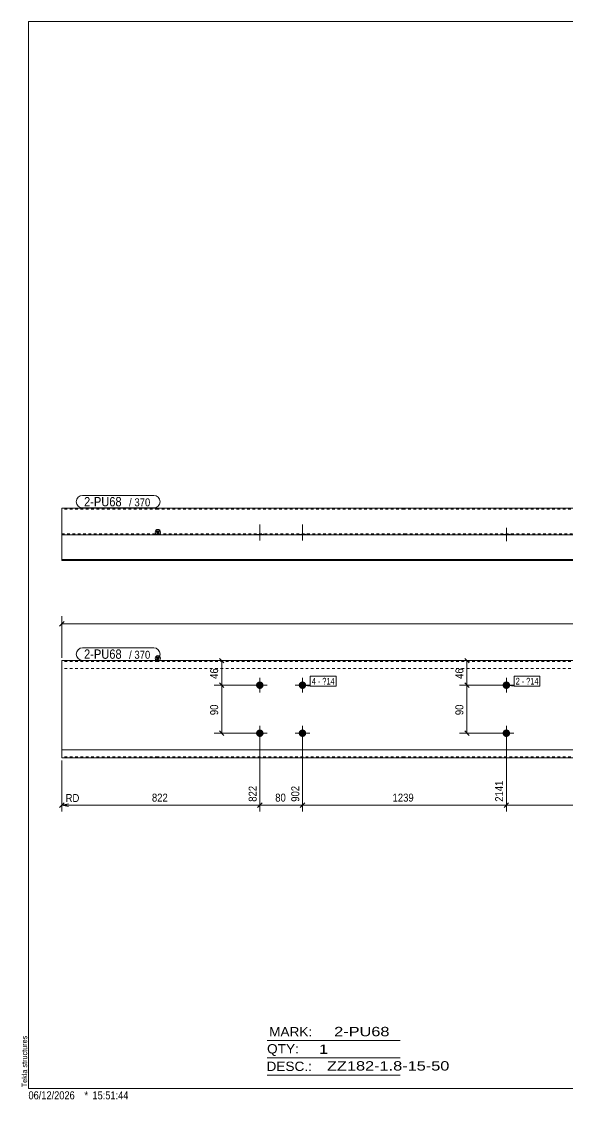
# Model space of a CAD drawing. Header units: millimetres. Extents: x 2 to 579, y 1 to 405.
# Drawn here: x 2.4 to 207.2, y 1 to 405 of the extents above; entities that cross this region are included whole.
import ezdxf

# ---------------------------------------------------------------- set-up
doc = ezdxf.new("R2010")
doc.units = ezdxf.units.MM
doc.linetypes.add('XKITLINE00', pattern=[0])
doc.linetypes.add('XKITLINE01', pattern=[4, 1, -1, 1, -1])
for name, color, linetype, lineweight in [('Bolt', 3, 'Continuous', 0), ('BoltMark', 7, 'Continuous', 0), ('Dimensions', 7, 'Continuous', 0), ('DrawingSheet', 5, 'Continuous', 0), ('OtherObjectType', 7, 'Continuous', 0), ('Part', 2, 'Continuous', 0), ('PartMark', 7, 'Continuous', 0)]:
    doc.layers.add(name, color=color, linetype=linetype, lineweight=lineweight)
doc.styles.add('ARIAL', font='ARIAL.TTF')
doc.styles.add('ARIAL_NARROW', font='ARIALN.TTF')

# ---------------------------------------------------------------- blocks, each defined once
blk = doc.blocks.new('*A1')
at = {"layer": 'Bolt'}
for points in [[(93.19, 156.2), (93.19, 156.17), (93.19, 156.13), (93.19, 156.1), (93.18, 156.06), (93.18, 156.03), (93.17, 156), (93.17, 155.96), (93.16, 155.93), (93.15, 155.9), (93.14, 155.86), (93.13, 155.83), (93.12, 155.8), (93.11, 155.76), (93.1, 155.73), (93.09, 155.7), (93.07, 155.67), (93.06, 155.64), (93.04, 155.61), (93.03, 155.58), (93.01, 155.55), (92.99, 155.52), (92.98, 155.49), (92.96, 155.46), (92.94, 155.43), (92.92, 155.4), (92.9, 155.37), (92.88, 155.35), (92.85, 155.32), (92.83, 155.3), (92.81, 155.27), (92.78, 155.25), (92.76, 155.22), (92.73, 155.2), (92.71, 155.18), (92.68, 155.15), (92.66, 155.13), (92.63, 155.11), (92.6, 155.09), (92.57, 155.07), (92.54, 155.05), (92.51, 155.03), (92.48, 155.02), (92.45, 155), (92.42, 154.99), (92.39, 154.97), (92.36, 154.96), (92.33, 154.94), (92.3, 154.93), (92.27, 154.92), (92.23, 154.91), (92.2, 154.9), (92.17, 154.89), (92.13, 154.88), (92.1, 154.87), (92.07, 154.86), (92.03, 154.86), (92, 154.85), (91.97, 154.85), (91.93, 154.84), (91.9, 154.84), (91.86, 154.84), (91.83, 154.84), (91.79, 154.84), (91.76, 154.84), (91.73, 154.84), (91.69, 154.84), (91.66, 154.84), (91.62, 154.85), (91.59, 154.85), (91.55, 154.86), (91.52, 154.86), (91.49, 154.87), (91.45, 154.88), (91.42, 154.89), (91.39, 154.9), (91.35, 154.91), (91.32, 154.92), (91.29, 154.93), (91.26, 154.94), (91.23, 154.96), (91.2, 154.97), (91.16, 154.99), (91.13, 155), (91.1, 155.02), (91.07, 155.03), (91.04, 155.05), (91.02, 155.07), (90.99, 155.09), (90.96, 155.11), (90.93, 155.13), (90.91, 155.15), (90.88, 155.18), (90.85, 155.2), (90.83, 155.22), (90.8, 155.25), (90.78, 155.27), (90.76, 155.3), (90.73, 155.32), (90.71, 155.35), (90.69, 155.37), (90.67, 155.4), (90.65, 155.43), (90.63, 155.46), (90.61, 155.49), (90.59, 155.52), (90.58, 155.55), (90.56, 155.58), (90.54, 155.61), (90.53, 155.64), (90.51, 155.67), (90.5, 155.7), (90.49, 155.73), (90.48, 155.76), (90.46, 155.8), (90.45, 155.83), (90.44, 155.86), (90.44, 155.9), (90.43, 155.93), (90.42, 155.96), (90.41, 156), (90.41, 156.03), (90.4, 156.06), (90.4, 156.1), (90.4, 156.13), (90.4, 156.17), (90.39, 156.2), (90.39, 156.24), (90.39, 156.27), (90.4, 156.3), (90.4, 156.34), (90.4, 156.37), (90.4, 156.41), (90.41, 156.44), (90.41, 156.48), (90.42, 156.51), (90.43, 156.54), (90.44, 156.58), (90.44, 156.61), (90.45, 156.64), (90.46, 156.67), (90.48, 156.71), (90.49, 156.74), (90.5, 156.77), (90.51, 156.8), (90.53, 156.83), (90.54, 156.87), (90.56, 156.9), (90.58, 156.93), (90.59, 156.96), (90.61, 156.98), (90.63, 157.01), (90.65, 157.04), (90.67, 157.07), (90.69, 157.1), (90.71, 157.12), (90.73, 157.15), (90.76, 157.18), (90.78, 157.2), (90.8, 157.23), (90.83, 157.25), (90.85, 157.27), (90.88, 157.3), (90.91, 157.32), (90.93, 157.34), (90.96, 157.36), (90.99, 157.38), (91.02, 157.4), (91.04, 157.42), (91.07, 157.44), (91.1, 157.45), (91.13, 157.47), (91.16, 157.49), (91.2, 157.5), (91.23, 157.52), (91.26, 157.53), (91.29, 157.54), (91.32, 157.55), (91.35, 157.57), (91.39, 157.58), (91.42, 157.59), (91.45, 157.59), (91.49, 157.6), (91.52, 157.61), (91.55, 157.62), (91.59, 157.62), (91.62, 157.63), (91.66, 157.63), (91.69, 157.63), (91.73, 157.63), (91.76, 157.64), (91.79, 157.64), (91.83, 157.64), (91.86, 157.63), (91.9, 157.63), (91.93, 157.63), (91.97, 157.63), (92, 157.62), (92.03, 157.62), (92.07, 157.61), (92.1, 157.6), (92.13, 157.59), (92.17, 157.59), (92.2, 157.58), (92.23, 157.57), (92.27, 157.55), (92.3, 157.54), (92.33, 157.53), (92.36, 157.52), (92.39, 157.5), (92.42, 157.49), (92.45, 157.47), (92.48, 157.45), (92.51, 157.44), (92.54, 157.42), (92.57, 157.4), (92.6, 157.38), (92.63, 157.36), (92.66, 157.34), (92.68, 157.32), (92.71, 157.3), (92.73, 157.27), (92.76, 157.25), (92.78, 157.23), (92.81, 157.2), (92.83, 157.18), (92.85, 157.15), (92.88, 157.12), (92.9, 157.1), (92.92, 157.07), (92.94, 157.04), (92.96, 157.01), (92.98, 156.98), (92.99, 156.96), (93.01, 156.93), (93.03, 156.9), (93.04, 156.87), (93.06, 156.83), (93.07, 156.8), (93.09, 156.77), (93.1, 156.74), (93.11, 156.71), (93.12, 156.67), (93.13, 156.64), (93.14, 156.61), (93.15, 156.58), (93.16, 156.54), (93.17, 156.51), (93.17, 156.48), (93.18, 156.44), (93.18, 156.41), (93.19, 156.37), (93.19, 156.34), (93.19, 156.3), (93.19, 156.27), (93.19, 156.24)], [(109.19, 156.2), (109.19, 156.17), (109.19, 156.13), (109.19, 156.1), (109.18, 156.06), (109.18, 156.03), (109.17, 156), (109.17, 155.96), (109.16, 155.93), (109.15, 155.9), (109.14, 155.86), (109.13, 155.83), (109.12, 155.8), (109.11, 155.76), (109.1, 155.73), (109.09, 155.7), (109.07, 155.67), (109.06, 155.64), (109.04, 155.61), (109.03, 155.58), (109.01, 155.55), (108.99, 155.52), (108.98, 155.49), (108.96, 155.46), (108.94, 155.43), (108.92, 155.4), (108.9, 155.37), (108.88, 155.35), (108.85, 155.32), (108.83, 155.3), (108.81, 155.27), (108.78, 155.25), (108.76, 155.22), (108.73, 155.2), (108.71, 155.18), (108.68, 155.15), (108.66, 155.13), (108.63, 155.11), (108.6, 155.09), (108.57, 155.07), (108.54, 155.05), (108.51, 155.03), (108.48, 155.02), (108.45, 155), (108.42, 154.99), (108.39, 154.97), (108.36, 154.96), (108.33, 154.94), (108.3, 154.93), (108.27, 154.92), (108.23, 154.91), (108.2, 154.9), (108.17, 154.89), (108.13, 154.88), (108.1, 154.87), (108.07, 154.86), (108.03, 154.86), (108, 154.85), (107.97, 154.85), (107.93, 154.84), (107.9, 154.84), (107.86, 154.84), (107.83, 154.84), (107.79, 154.84), (107.76, 154.84), (107.73, 154.84), (107.69, 154.84), (107.66, 154.84), (107.62, 154.85), (107.59, 154.85), (107.55, 154.86), (107.52, 154.86), (107.49, 154.87), (107.45, 154.88), (107.42, 154.89), (107.39, 154.9), (107.35, 154.91), (107.32, 154.92), (107.29, 154.93), (107.26, 154.94), (107.23, 154.96), (107.2, 154.97), (107.16, 154.99), (107.13, 155), (107.1, 155.02), (107.07, 155.03), (107.04, 155.05), (107.02, 155.07), (106.99, 155.09), (106.96, 155.11), (106.93, 155.13), (106.91, 155.15), (106.88, 155.18), (106.85, 155.2), (106.83, 155.22), (106.8, 155.25), (106.78, 155.27), (106.76, 155.3), (106.73, 155.32), (106.71, 155.35), (106.69, 155.37), (106.67, 155.4), (106.65, 155.43), (106.63, 155.46), (106.61, 155.49), (106.59, 155.52), (106.58, 155.55), (106.56, 155.58), (106.54, 155.61), (106.53, 155.64), (106.51, 155.67), (106.5, 155.7), (106.49, 155.73), (106.48, 155.76), (106.46, 155.8), (106.45, 155.83), (106.44, 155.86), (106.44, 155.9), (106.43, 155.93), (106.42, 155.96), (106.41, 156), (106.41, 156.03), (106.4, 156.06), (106.4, 156.1), (106.4, 156.13), (106.4, 156.17), (106.39, 156.2), (106.39, 156.24), (106.39, 156.27), (106.4, 156.3), (106.4, 156.34), (106.4, 156.37), (106.4, 156.41), (106.41, 156.44), (106.41, 156.48), (106.42, 156.51), (106.43, 156.54), (106.44, 156.58), (106.44, 156.61), (106.45, 156.64), (106.46, 156.67), (106.48, 156.71), (106.49, 156.74), (106.5, 156.77), (106.51, 156.8), (106.53, 156.83), (106.54, 156.87), (106.56, 156.9), (106.58, 156.93), (106.59, 156.96), (106.61, 156.98), (106.63, 157.01), (106.65, 157.04), (106.67, 157.07), (106.69, 157.1), (106.71, 157.12), (106.73, 157.15), (106.76, 157.18), (106.78, 157.2), (106.8, 157.23), (106.83, 157.25), (106.85, 157.27), (106.88, 157.3), (106.91, 157.32), (106.93, 157.34), (106.96, 157.36), (106.99, 157.38), (107.02, 157.4), (107.04, 157.42), (107.07, 157.44), (107.1, 157.45), (107.13, 157.47), (107.16, 157.49), (107.2, 157.5), (107.23, 157.52), (107.26, 157.53), (107.29, 157.54), (107.32, 157.55), (107.35, 157.57), (107.39, 157.58), (107.42, 157.59), (107.45, 157.59), (107.49, 157.6), (107.52, 157.61), (107.55, 157.62), (107.59, 157.62), (107.62, 157.63), (107.66, 157.63), (107.69, 157.63), (107.73, 157.63), (107.76, 157.64), (107.79, 157.64), (107.83, 157.64), (107.86, 157.63), (107.9, 157.63), (107.93, 157.63), (107.97, 157.63), (108, 157.62), (108.03, 157.62), (108.07, 157.61), (108.1, 157.6), (108.13, 157.59), (108.17, 157.59), (108.2, 157.58), (108.23, 157.57), (108.27, 157.55), (108.3, 157.54), (108.33, 157.53), (108.36, 157.52), (108.39, 157.5), (108.42, 157.49), (108.45, 157.47), (108.48, 157.45), (108.51, 157.44), (108.54, 157.42), (108.57, 157.4), (108.6, 157.38), (108.63, 157.36), (108.66, 157.34), (108.68, 157.32), (108.71, 157.3), (108.73, 157.27), (108.76, 157.25), (108.78, 157.23), (108.81, 157.2), (108.83, 157.18), (108.85, 157.15), (108.88, 157.12), (108.9, 157.1), (108.92, 157.07), (108.94, 157.04), (108.96, 157.01), (108.98, 156.98), (108.99, 156.96), (109.01, 156.93), (109.03, 156.9), (109.04, 156.87), (109.06, 156.83), (109.07, 156.8), (109.09, 156.77), (109.1, 156.74), (109.11, 156.71), (109.12, 156.67), (109.13, 156.64), (109.14, 156.61), (109.15, 156.58), (109.16, 156.54), (109.17, 156.51), (109.17, 156.48), (109.18, 156.44), (109.18, 156.41), (109.19, 156.37), (109.19, 156.34), (109.19, 156.3), (109.19, 156.27), (109.19, 156.24)], [(93.19, 138.2), (93.19, 138.17), (93.19, 138.13), (93.19, 138.1), (93.18, 138.06), (93.18, 138.03), (93.17, 138), (93.17, 137.96), (93.16, 137.93), (93.15, 137.9), (93.14, 137.86), (93.13, 137.83), (93.12, 137.8), (93.11, 137.76), (93.1, 137.73), (93.09, 137.7), (93.07, 137.67), (93.06, 137.64), (93.04, 137.61), (93.03, 137.58), (93.01, 137.55), (92.99, 137.52), (92.98, 137.49), (92.96, 137.46), (92.94, 137.43), (92.92, 137.4), (92.9, 137.37), (92.88, 137.35), (92.85, 137.32), (92.83, 137.3), (92.81, 137.27), (92.78, 137.25), (92.76, 137.22), (92.73, 137.2), (92.71, 137.18), (92.68, 137.15), (92.66, 137.13), (92.63, 137.11), (92.6, 137.09), (92.57, 137.07), (92.54, 137.05), (92.51, 137.03), (92.48, 137.02), (92.45, 137), (92.42, 136.99), (92.39, 136.97), (92.36, 136.96), (92.33, 136.94), (92.3, 136.93), (92.27, 136.92), (92.23, 136.91), (92.2, 136.9), (92.17, 136.89), (92.13, 136.88), (92.1, 136.87), (92.07, 136.86), (92.03, 136.86), (92, 136.85), (91.97, 136.85), (91.93, 136.84), (91.9, 136.84), (91.86, 136.84), (91.83, 136.84), (91.79, 136.84), (91.76, 136.84), (91.73, 136.84), (91.69, 136.84), (91.66, 136.84), (91.62, 136.85), (91.59, 136.85), (91.55, 136.86), (91.52, 136.86), (91.49, 136.87), (91.45, 136.88), (91.42, 136.89), (91.39, 136.9), (91.35, 136.91), (91.32, 136.92), (91.29, 136.93), (91.26, 136.94), (91.23, 136.96), (91.2, 136.97), (91.16, 136.99), (91.13, 137), (91.1, 137.02), (91.07, 137.03), (91.04, 137.05), (91.02, 137.07), (90.99, 137.09), (90.96, 137.11), (90.93, 137.13), (90.91, 137.15), (90.88, 137.18), (90.85, 137.2), (90.83, 137.22), (90.8, 137.25), (90.78, 137.27), (90.76, 137.3), (90.73, 137.32), (90.71, 137.35), (90.69, 137.37), (90.67, 137.4), (90.65, 137.43), (90.63, 137.46), (90.61, 137.49), (90.59, 137.52), (90.58, 137.55), (90.56, 137.58), (90.54, 137.61), (90.53, 137.64), (90.51, 137.67), (90.5, 137.7), (90.49, 137.73), (90.48, 137.76), (90.46, 137.8), (90.45, 137.83), (90.44, 137.86), (90.44, 137.9), (90.43, 137.93), (90.42, 137.96), (90.41, 138), (90.41, 138.03), (90.4, 138.06), (90.4, 138.1), (90.4, 138.13), (90.4, 138.17), (90.39, 138.2), (90.39, 138.24), (90.39, 138.27), (90.4, 138.3), (90.4, 138.34), (90.4, 138.37), (90.4, 138.41), (90.41, 138.44), (90.41, 138.48), (90.42, 138.51), (90.43, 138.54), (90.44, 138.58), (90.44, 138.61), (90.45, 138.64), (90.46, 138.67), (90.48, 138.71), (90.49, 138.74), (90.5, 138.77), (90.51, 138.8), (90.53, 138.83), (90.54, 138.87), (90.56, 138.9), (90.58, 138.93), (90.59, 138.96), (90.61, 138.98), (90.63, 139.01), (90.65, 139.04), (90.67, 139.07), (90.69, 139.1), (90.71, 139.12), (90.73, 139.15), (90.76, 139.18), (90.78, 139.2), (90.8, 139.23), (90.83, 139.25), (90.85, 139.27), (90.88, 139.3), (90.91, 139.32), (90.93, 139.34), (90.96, 139.36), (90.99, 139.38), (91.02, 139.4), (91.04, 139.42), (91.07, 139.44), (91.1, 139.45), (91.13, 139.47), (91.16, 139.49), (91.2, 139.5), (91.23, 139.52), (91.26, 139.53), (91.29, 139.54), (91.32, 139.55), (91.35, 139.57), (91.39, 139.58), (91.42, 139.59), (91.45, 139.59), (91.49, 139.6), (91.52, 139.61), (91.55, 139.62), (91.59, 139.62), (91.62, 139.63), (91.66, 139.63), (91.69, 139.63), (91.73, 139.63), (91.76, 139.64), (91.79, 139.64), (91.83, 139.64), (91.86, 139.63), (91.9, 139.63), (91.93, 139.63), (91.97, 139.63), (92, 139.62), (92.03, 139.62), (92.07, 139.61), (92.1, 139.6), (92.13, 139.59), (92.17, 139.59), (92.2, 139.58), (92.23, 139.57), (92.27, 139.55), (92.3, 139.54), (92.33, 139.53), (92.36, 139.52), (92.39, 139.5), (92.42, 139.49), (92.45, 139.47), (92.48, 139.45), (92.51, 139.44), (92.54, 139.42), (92.57, 139.4), (92.6, 139.38), (92.63, 139.36), (92.66, 139.34), (92.68, 139.32), (92.71, 139.3), (92.73, 139.27), (92.76, 139.25), (92.78, 139.23), (92.81, 139.2), (92.83, 139.18), (92.85, 139.15), (92.88, 139.12), (92.9, 139.1), (92.92, 139.07), (92.94, 139.04), (92.96, 139.01), (92.98, 138.98), (92.99, 138.96), (93.01, 138.93), (93.03, 138.9), (93.04, 138.87), (93.06, 138.83), (93.07, 138.8), (93.09, 138.77), (93.1, 138.74), (93.11, 138.71), (93.12, 138.67), (93.13, 138.64), (93.14, 138.61), (93.15, 138.58), (93.16, 138.54), (93.17, 138.51), (93.17, 138.48), (93.18, 138.44), (93.18, 138.41), (93.19, 138.37), (93.19, 138.34), (93.19, 138.3), (93.19, 138.27), (93.19, 138.24)], [(109.19, 138.2), (109.19, 138.17), (109.19, 138.13), (109.19, 138.1), (109.18, 138.06), (109.18, 138.03), (109.17, 138), (109.17, 137.96), (109.16, 137.93), (109.15, 137.9), (109.14, 137.86), (109.13, 137.83), (109.12, 137.8), (109.11, 137.76), (109.1, 137.73), (109.09, 137.7), (109.07, 137.67), (109.06, 137.64), (109.04, 137.61), (109.03, 137.58), (109.01, 137.55), (108.99, 137.52), (108.98, 137.49), (108.96, 137.46), (108.94, 137.43), (108.92, 137.4), (108.9, 137.37), (108.88, 137.35), (108.85, 137.32), (108.83, 137.3), (108.81, 137.27), (108.78, 137.25), (108.76, 137.22), (108.73, 137.2), (108.71, 137.18), (108.68, 137.15), (108.66, 137.13), (108.63, 137.11), (108.6, 137.09), (108.57, 137.07), (108.54, 137.05), (108.51, 137.03), (108.48, 137.02), (108.45, 137), (108.42, 136.99), (108.39, 136.97), (108.36, 136.96), (108.33, 136.94), (108.3, 136.93), (108.27, 136.92), (108.23, 136.91), (108.2, 136.9), (108.17, 136.89), (108.13, 136.88), (108.1, 136.87), (108.07, 136.86), (108.03, 136.86), (108, 136.85), (107.97, 136.85), (107.93, 136.84), (107.9, 136.84), (107.86, 136.84), (107.83, 136.84), (107.79, 136.84), (107.76, 136.84), (107.73, 136.84), (107.69, 136.84), (107.66, 136.84), (107.62, 136.85), (107.59, 136.85), (107.55, 136.86), (107.52, 136.86), (107.49, 136.87), (107.45, 136.88), (107.42, 136.89), (107.39, 136.9), (107.35, 136.91), (107.32, 136.92), (107.29, 136.93), (107.26, 136.94), (107.23, 136.96), (107.2, 136.97), (107.16, 136.99), (107.13, 137), (107.1, 137.02), (107.07, 137.03), (107.04, 137.05), (107.02, 137.07), (106.99, 137.09), (106.96, 137.11), (106.93, 137.13), (106.91, 137.15), (106.88, 137.18), (106.85, 137.2), (106.83, 137.22), (106.8, 137.25), (106.78, 137.27), (106.76, 137.3), (106.73, 137.32), (106.71, 137.35), (106.69, 137.37), (106.67, 137.4), (106.65, 137.43), (106.63, 137.46), (106.61, 137.49), (106.59, 137.52), (106.58, 137.55), (106.56, 137.58), (106.54, 137.61), (106.53, 137.64), (106.51, 137.67), (106.5, 137.7), (106.49, 137.73), (106.48, 137.76), (106.46, 137.8), (106.45, 137.83), (106.44, 137.86), (106.44, 137.9), (106.43, 137.93), (106.42, 137.96), (106.41, 138), (106.41, 138.03), (106.4, 138.06), (106.4, 138.1), (106.4, 138.13), (106.4, 138.17), (106.39, 138.2), (106.39, 138.24), (106.39, 138.27), (106.4, 138.3), (106.4, 138.34), (106.4, 138.37), (106.4, 138.41), (106.41, 138.44), (106.41, 138.48), (106.42, 138.51), (106.43, 138.54), (106.44, 138.58), (106.44, 138.61), (106.45, 138.64), (106.46, 138.67), (106.48, 138.71), (106.49, 138.74), (106.5, 138.77), (106.51, 138.8), (106.53, 138.83), (106.54, 138.87), (106.56, 138.9), (106.58, 138.93), (106.59, 138.96), (106.61, 138.98), (106.63, 139.01), (106.65, 139.04), (106.67, 139.07), (106.69, 139.1), (106.71, 139.12), (106.73, 139.15), (106.76, 139.18), (106.78, 139.2), (106.8, 139.23), (106.83, 139.25), (106.85, 139.27), (106.88, 139.3), (106.91, 139.32), (106.93, 139.34), (106.96, 139.36), (106.99, 139.38), (107.02, 139.4), (107.04, 139.42), (107.07, 139.44), (107.1, 139.45), (107.13, 139.47), (107.16, 139.49), (107.2, 139.5), (107.23, 139.52), (107.26, 139.53), (107.29, 139.54), (107.32, 139.55), (107.35, 139.57), (107.39, 139.58), (107.42, 139.59), (107.45, 139.59), (107.49, 139.6), (107.52, 139.61), (107.55, 139.62), (107.59, 139.62), (107.62, 139.63), (107.66, 139.63), (107.69, 139.63), (107.73, 139.63), (107.76, 139.64), (107.79, 139.64), (107.83, 139.64), (107.86, 139.63), (107.9, 139.63), (107.93, 139.63), (107.97, 139.63), (108, 139.62), (108.03, 139.62), (108.07, 139.61), (108.1, 139.6), (108.13, 139.59), (108.17, 139.59), (108.2, 139.58), (108.23, 139.57), (108.27, 139.55), (108.3, 139.54), (108.33, 139.53), (108.36, 139.52), (108.39, 139.5), (108.42, 139.49), (108.45, 139.47), (108.48, 139.45), (108.51, 139.44), (108.54, 139.42), (108.57, 139.4), (108.6, 139.38), (108.63, 139.36), (108.66, 139.34), (108.68, 139.32), (108.71, 139.3), (108.73, 139.27), (108.76, 139.25), (108.78, 139.23), (108.81, 139.2), (108.83, 139.18), (108.85, 139.15), (108.88, 139.12), (108.9, 139.1), (108.92, 139.07), (108.94, 139.04), (108.96, 139.01), (108.98, 138.98), (108.99, 138.96), (109.01, 138.93), (109.03, 138.9), (109.04, 138.87), (109.06, 138.83), (109.07, 138.8), (109.09, 138.77), (109.1, 138.74), (109.11, 138.71), (109.12, 138.67), (109.13, 138.64), (109.14, 138.61), (109.15, 138.58), (109.16, 138.54), (109.17, 138.51), (109.17, 138.48), (109.18, 138.44), (109.18, 138.41), (109.19, 138.37), (109.19, 138.34), (109.19, 138.3), (109.19, 138.27), (109.19, 138.24)]]:
    blk.add_hatch(color=3, dxfattribs=at).paths.add_polyline_path(points, flags=17)
at = {"layer": 'Bolt', "color": 3, "linetype": 'XKITLINE00', "lineweight": 0}
for p, q in [((91.79, 159.04), (91.79, 153.44)), ((107.79, 159.04), (107.79, 153.44)), ((94.59, 156.24), (88.99, 156.24)), ((110.59, 156.24), (104.99, 156.24)), ((94.59, 138.24), (88.99, 138.24)), ((91.79, 141.04), (91.79, 135.44)), ((110.59, 138.24), (104.99, 138.24)), ((107.79, 141.04), (107.79, 135.44))]:
    blk.add_line(p, q, dxfattribs=at)
blk = doc.blocks.new('*A2')
at = {"layer": 'Bolt'}
for points in [[(185.68, 156.2), (185.68, 156.17), (185.68, 156.13), (185.68, 156.1), (185.67, 156.06), (185.67, 156.03), (185.66, 156), (185.65, 155.96), (185.65, 155.93), (185.64, 155.9), (185.63, 155.86), (185.62, 155.83), (185.61, 155.8), (185.6, 155.76), (185.59, 155.73), (185.58, 155.7), (185.56, 155.67), (185.55, 155.64), (185.53, 155.61), (185.52, 155.58), (185.5, 155.55), (185.48, 155.52), (185.46, 155.49), (185.45, 155.46), (185.43, 155.43), (185.41, 155.4), (185.39, 155.37), (185.36, 155.35), (185.34, 155.32), (185.32, 155.3), (185.3, 155.27), (185.27, 155.25), (185.25, 155.22), (185.22, 155.2), (185.2, 155.18), (185.17, 155.15), (185.14, 155.13), (185.12, 155.11), (185.09, 155.09), (185.06, 155.07), (185.03, 155.05), (185, 155.03), (184.97, 155.02), (184.94, 155), (184.91, 154.99), (184.88, 154.97), (184.85, 154.96), (184.82, 154.94), (184.79, 154.93), (184.75, 154.92), (184.72, 154.91), (184.69, 154.9), (184.66, 154.89), (184.62, 154.88), (184.59, 154.87), (184.55, 154.86), (184.52, 154.86), (184.49, 154.85), (184.45, 154.85), (184.42, 154.84), (184.38, 154.84), (184.35, 154.84), (184.32, 154.84), (184.28, 154.84), (184.25, 154.84), (184.21, 154.84), (184.18, 154.84), (184.14, 154.84), (184.11, 154.85), (184.08, 154.85), (184.04, 154.86), (184.01, 154.86), (183.98, 154.87), (183.94, 154.88), (183.91, 154.89), (183.88, 154.9), (183.84, 154.91), (183.81, 154.92), (183.78, 154.93), (183.75, 154.94), (183.71, 154.96), (183.68, 154.97), (183.65, 154.99), (183.62, 155), (183.59, 155.02), (183.56, 155.03), (183.53, 155.05), (183.5, 155.07), (183.48, 155.09), (183.45, 155.11), (183.42, 155.13), (183.39, 155.15), (183.37, 155.18), (183.34, 155.2), (183.32, 155.22), (183.29, 155.25), (183.27, 155.27), (183.24, 155.3), (183.22, 155.32), (183.2, 155.35), (183.18, 155.37), (183.16, 155.4), (183.14, 155.43), (183.12, 155.46), (183.1, 155.49), (183.08, 155.52), (183.06, 155.55), (183.05, 155.58), (183.03, 155.61), (183.02, 155.64), (183, 155.67), (182.99, 155.7), (182.98, 155.73), (182.96, 155.76), (182.95, 155.8), (182.94, 155.83), (182.93, 155.86), (182.92, 155.9), (182.92, 155.93), (182.91, 155.96), (182.9, 156), (182.9, 156.03), (182.89, 156.06), (182.89, 156.1), (182.89, 156.13), (182.88, 156.17), (182.88, 156.2), (182.88, 156.24), (182.88, 156.27), (182.88, 156.3), (182.89, 156.34), (182.89, 156.37), (182.89, 156.41), (182.9, 156.44), (182.9, 156.48), (182.91, 156.51), (182.92, 156.54), (182.92, 156.58), (182.93, 156.61), (182.94, 156.64), (182.95, 156.67), (182.96, 156.71), (182.98, 156.74), (182.99, 156.77), (183, 156.8), (183.02, 156.83), (183.03, 156.87), (183.05, 156.9), (183.06, 156.93), (183.08, 156.96), (183.1, 156.98), (183.12, 157.01), (183.14, 157.04), (183.16, 157.07), (183.18, 157.1), (183.2, 157.12), (183.22, 157.15), (183.24, 157.18), (183.27, 157.2), (183.29, 157.23), (183.32, 157.25), (183.34, 157.27), (183.37, 157.3), (183.39, 157.32), (183.42, 157.34), (183.45, 157.36), (183.48, 157.38), (183.5, 157.4), (183.53, 157.42), (183.56, 157.44), (183.59, 157.45), (183.62, 157.47), (183.65, 157.49), (183.68, 157.5), (183.71, 157.52), (183.75, 157.53), (183.78, 157.54), (183.81, 157.55), (183.84, 157.57), (183.88, 157.58), (183.91, 157.59), (183.94, 157.59), (183.98, 157.6), (184.01, 157.61), (184.04, 157.62), (184.08, 157.62), (184.11, 157.63), (184.14, 157.63), (184.18, 157.63), (184.21, 157.63), (184.25, 157.64), (184.28, 157.64), (184.32, 157.64), (184.35, 157.63), (184.38, 157.63), (184.42, 157.63), (184.45, 157.63), (184.49, 157.62), (184.52, 157.62), (184.55, 157.61), (184.59, 157.6), (184.62, 157.59), (184.66, 157.59), (184.69, 157.58), (184.72, 157.57), (184.75, 157.55), (184.79, 157.54), (184.82, 157.53), (184.85, 157.52), (184.88, 157.5), (184.91, 157.49), (184.94, 157.47), (184.97, 157.45), (185, 157.44), (185.03, 157.42), (185.06, 157.4), (185.09, 157.38), (185.12, 157.36), (185.14, 157.34), (185.17, 157.32), (185.2, 157.3), (185.22, 157.27), (185.25, 157.25), (185.27, 157.23), (185.3, 157.2), (185.32, 157.18), (185.34, 157.15), (185.36, 157.12), (185.39, 157.1), (185.41, 157.07), (185.43, 157.04), (185.45, 157.01), (185.46, 156.98), (185.48, 156.96), (185.5, 156.93), (185.52, 156.9), (185.53, 156.87), (185.55, 156.83), (185.56, 156.8), (185.58, 156.77), (185.59, 156.74), (185.6, 156.71), (185.61, 156.67), (185.62, 156.64), (185.63, 156.61), (185.64, 156.58), (185.65, 156.54), (185.65, 156.51), (185.66, 156.48), (185.67, 156.44), (185.67, 156.41), (185.68, 156.37), (185.68, 156.34), (185.68, 156.3), (185.68, 156.27), (185.68, 156.24)], [(185.68, 138.2), (185.68, 138.17), (185.68, 138.13), (185.68, 138.1), (185.67, 138.06), (185.67, 138.03), (185.66, 138), (185.65, 137.96), (185.65, 137.93), (185.64, 137.9), (185.63, 137.86), (185.62, 137.83), (185.61, 137.8), (185.6, 137.76), (185.59, 137.73), (185.58, 137.7), (185.56, 137.67), (185.55, 137.64), (185.53, 137.61), (185.52, 137.58), (185.5, 137.55), (185.48, 137.52), (185.46, 137.49), (185.45, 137.46), (185.43, 137.43), (185.41, 137.4), (185.39, 137.37), (185.36, 137.35), (185.34, 137.32), (185.32, 137.3), (185.3, 137.27), (185.27, 137.25), (185.25, 137.22), (185.22, 137.2), (185.2, 137.18), (185.17, 137.15), (185.14, 137.13), (185.12, 137.11), (185.09, 137.09), (185.06, 137.07), (185.03, 137.05), (185, 137.03), (184.97, 137.02), (184.94, 137), (184.91, 136.99), (184.88, 136.97), (184.85, 136.96), (184.82, 136.94), (184.79, 136.93), (184.75, 136.92), (184.72, 136.91), (184.69, 136.9), (184.66, 136.89), (184.62, 136.88), (184.59, 136.87), (184.55, 136.86), (184.52, 136.86), (184.49, 136.85), (184.45, 136.85), (184.42, 136.84), (184.38, 136.84), (184.35, 136.84), (184.32, 136.84), (184.28, 136.84), (184.25, 136.84), (184.21, 136.84), (184.18, 136.84), (184.14, 136.84), (184.11, 136.85), (184.08, 136.85), (184.04, 136.86), (184.01, 136.86), (183.98, 136.87), (183.94, 136.88), (183.91, 136.89), (183.88, 136.9), (183.84, 136.91), (183.81, 136.92), (183.78, 136.93), (183.75, 136.94), (183.71, 136.96), (183.68, 136.97), (183.65, 136.99), (183.62, 137), (183.59, 137.02), (183.56, 137.03), (183.53, 137.05), (183.5, 137.07), (183.48, 137.09), (183.45, 137.11), (183.42, 137.13), (183.39, 137.15), (183.37, 137.18), (183.34, 137.2), (183.32, 137.22), (183.29, 137.25), (183.27, 137.27), (183.24, 137.3), (183.22, 137.32), (183.2, 137.35), (183.18, 137.37), (183.16, 137.4), (183.14, 137.43), (183.12, 137.46), (183.1, 137.49), (183.08, 137.52), (183.06, 137.55), (183.05, 137.58), (183.03, 137.61), (183.02, 137.64), (183, 137.67), (182.99, 137.7), (182.98, 137.73), (182.96, 137.76), (182.95, 137.8), (182.94, 137.83), (182.93, 137.86), (182.92, 137.9), (182.92, 137.93), (182.91, 137.96), (182.9, 138), (182.9, 138.03), (182.89, 138.06), (182.89, 138.1), (182.89, 138.13), (182.88, 138.17), (182.88, 138.2), (182.88, 138.24), (182.88, 138.27), (182.88, 138.3), (182.89, 138.34), (182.89, 138.37), (182.89, 138.41), (182.9, 138.44), (182.9, 138.48), (182.91, 138.51), (182.92, 138.54), (182.92, 138.58), (182.93, 138.61), (182.94, 138.64), (182.95, 138.67), (182.96, 138.71), (182.98, 138.74), (182.99, 138.77), (183, 138.8), (183.02, 138.83), (183.03, 138.87), (183.05, 138.9), (183.06, 138.93), (183.08, 138.96), (183.1, 138.98), (183.12, 139.01), (183.14, 139.04), (183.16, 139.07), (183.18, 139.1), (183.2, 139.12), (183.22, 139.15), (183.24, 139.18), (183.27, 139.2), (183.29, 139.23), (183.32, 139.25), (183.34, 139.27), (183.37, 139.3), (183.39, 139.32), (183.42, 139.34), (183.45, 139.36), (183.48, 139.38), (183.5, 139.4), (183.53, 139.42), (183.56, 139.44), (183.59, 139.45), (183.62, 139.47), (183.65, 139.49), (183.68, 139.5), (183.71, 139.52), (183.75, 139.53), (183.78, 139.54), (183.81, 139.55), (183.84, 139.57), (183.88, 139.58), (183.91, 139.59), (183.94, 139.59), (183.98, 139.6), (184.01, 139.61), (184.04, 139.62), (184.08, 139.62), (184.11, 139.63), (184.14, 139.63), (184.18, 139.63), (184.21, 139.63), (184.25, 139.64), (184.28, 139.64), (184.32, 139.64), (184.35, 139.63), (184.38, 139.63), (184.42, 139.63), (184.45, 139.63), (184.49, 139.62), (184.52, 139.62), (184.55, 139.61), (184.59, 139.6), (184.62, 139.59), (184.66, 139.59), (184.69, 139.58), (184.72, 139.57), (184.75, 139.55), (184.79, 139.54), (184.82, 139.53), (184.85, 139.52), (184.88, 139.5), (184.91, 139.49), (184.94, 139.47), (184.97, 139.45), (185, 139.44), (185.03, 139.42), (185.06, 139.4), (185.09, 139.38), (185.12, 139.36), (185.14, 139.34), (185.17, 139.32), (185.2, 139.3), (185.22, 139.27), (185.25, 139.25), (185.27, 139.23), (185.3, 139.2), (185.32, 139.18), (185.34, 139.15), (185.36, 139.12), (185.39, 139.1), (185.41, 139.07), (185.43, 139.04), (185.45, 139.01), (185.46, 138.98), (185.48, 138.96), (185.5, 138.93), (185.52, 138.9), (185.53, 138.87), (185.55, 138.83), (185.56, 138.8), (185.58, 138.77), (185.59, 138.74), (185.6, 138.71), (185.61, 138.67), (185.62, 138.64), (185.63, 138.61), (185.64, 138.58), (185.65, 138.54), (185.65, 138.51), (185.66, 138.48), (185.67, 138.44), (185.67, 138.41), (185.68, 138.37), (185.68, 138.34), (185.68, 138.3), (185.68, 138.27), (185.68, 138.24)]]:
    blk.add_hatch(color=3, dxfattribs=at).paths.add_polyline_path(points, flags=17)
at = {"layer": 'Bolt', "color": 3, "linetype": 'XKITLINE00', "lineweight": 0}
for p, q in [((184.28, 159.04), (184.28, 153.44)), ((187.08, 156.24), (181.48, 156.24)), ((187.08, 138.24), (181.48, 138.24)), ((184.28, 141.04), (184.28, 135.44))]:
    blk.add_line(p, q, dxfattribs=at)
blk = doc.blocks.new('*A5')
at = {"layer": 'Part'}
blk.add_hatch(color=2, dxfattribs=at).paths.add_polyline_path([(52.73, 166.84), (54.33, 166.84), (53.53, 165.44)], flags=17)
at = {"layer": 'Part', "color": 2, "linetype": 'XKITLINE00', "lineweight": 0}
for p, q in [((53.53, 165.44), (52.73, 166.84)), ((52.73, 166.84), (54.33, 166.84)), ((54.33, 166.84), (53.53, 165.44)), ((17.5, 165.44), (17.5, 129.04)), ((53.5, 165.44), (17.5, 165.44)), ((145.99, 165.44), (53.6, 165.44)), ((222.48, 165.44), (146.09, 165.44)), ((298.96, 165.44), (222.58, 165.44)), ((391.45, 165.44), (299.06, 165.44)), ((437.75, 165.44), (391.55, 165.44)), ((437.75, 165.44), (437.75, 129.04)), ((53.5, 132.04), (17.5, 132.04)), ((145.99, 132.04), (53.6, 132.04)), ((222.48, 132.04), (146.09, 132.04)), ((298.96, 132.04), (222.58, 132.04)), ((391.45, 132.04), (299.06, 132.04)), ((437.75, 132.04), (391.55, 132.04)), ((17.5, 129.04), (53.5, 129.04)), ((53.6, 129.04), (145.99, 129.04)), ((146.09, 129.04), (222.48, 129.04)), ((222.58, 129.04), (298.96, 129.04)), ((299.06, 129.04), (391.45, 129.04)), ((391.55, 129.04), (437.75, 129.04))]:
    blk.add_line(p, q, dxfattribs=at)
at = {"layer": 'Part', "color": 7, "linetype": 'XKITLINE01', "lineweight": 0}
for p, q in [((53.5, 165.08), (17.5, 165.08)), ((53.5, 162.44), (17.5, 162.44)), ((145.99, 165.08), (53.6, 165.08)), ((145.99, 162.44), (53.6, 162.44)), ((222.48, 165.08), (146.09, 165.08)), ((222.48, 162.44), (146.09, 162.44)), ((298.96, 165.08), (222.58, 165.08)), ((298.96, 162.44), (222.58, 162.44)), ((391.45, 165.08), (299.06, 165.08)), ((391.45, 162.44), (299.06, 162.44)), ((437.75, 165.08), (391.55, 165.08)), ((437.75, 162.44), (391.55, 162.44)), ((53.5, 129.4), (17.5, 129.4)), ((145.99, 129.4), (53.6, 129.4)), ((222.48, 129.4), (146.09, 129.4)), ((298.96, 129.4), (222.58, 129.4)), ((391.45, 129.4), (299.06, 129.4)), ((437.75, 129.4), (391.55, 129.4))]:
    blk.add_line(p, q, dxfattribs=at)
at = {"layer": 'Part', "color": 2, "linetype": 'XKITLINE00', "lineweight": 0}
blk.add_circle((53.53, 166.34), 1, dxfattribs=at)
blk = doc.blocks.new('*A6')
at = {"layer": 'Bolt'}
for points in [[(90.39, 212.58), (90.39, 212.94), (93.19, 212.94), (93.19, 212.58)], [(90.39, 212.58), (90.39, 212.94), (93.19, 212.94), (93.19, 212.58)], [(106.39, 212.58), (106.39, 212.94), (109.19, 212.94), (109.19, 212.58)], [(106.39, 212.58), (106.39, 212.94), (109.19, 212.94), (109.19, 212.58)]]:
    blk.add_hatch(color=3, dxfattribs=at).paths.add_polyline_path(points, flags=17)
at = {"layer": 'Bolt', "color": 3, "linetype": 'XKITLINE00', "lineweight": 0}
for p, q in [((91.79, 216.44), (91.79, 210.44)), ((91.79, 216.44), (91.79, 210.44)), ((107.79, 216.44), (107.79, 210.44)), ((107.79, 216.44), (107.79, 210.44)), ((90.39, 212.94), (90.39, 212.58)), ((90.39, 212.94), (90.39, 212.58)), ((93.19, 212.94), (93.19, 212.58)), ((93.19, 212.94), (93.19, 212.58)), ((106.39, 212.94), (106.39, 212.58)), ((106.39, 212.94), (106.39, 212.58)), ((109.19, 212.94), (109.19, 212.58)), ((109.19, 212.94), (109.19, 212.58))]:
    blk.add_line(p, q, dxfattribs=at)
blk = doc.blocks.new('*A7')
at = {"layer": 'Bolt'}
blk.add_hatch(color=3, dxfattribs=at).paths.add_polyline_path([(182.88, 212.58), (182.88, 212.94), (185.68, 212.94), (185.68, 212.58)], flags=17)
blk.add_hatch(color=3, dxfattribs=at).paths.add_polyline_path([(182.88, 212.58), (182.88, 212.94), (185.68, 212.94), (185.68, 212.58)], flags=17)
at = {"layer": 'Bolt', "color": 3, "linetype": 'XKITLINE00', "lineweight": 0}
for p, q in [((184.28, 215.26), (184.28, 210.26)), ((184.28, 215.26), (184.28, 210.26)), ((182.88, 212.94), (182.88, 212.58)), ((182.88, 212.94), (182.88, 212.58)), ((185.68, 212.94), (185.68, 212.58)), ((185.68, 212.94), (185.68, 212.58))]:
    blk.add_line(p, q, dxfattribs=at)
blk = doc.blocks.new('*A10')
at = {"layer": 'Part'}
blk.add_hatch(color=2, dxfattribs=at).paths.add_polyline_path([(52.73, 214.16), (54.33, 214.16), (53.53, 212.76)], flags=17)
at = {"layer": 'Part', "color": 2, "linetype": 'XKITLINE00', "lineweight": 0}
for p, q in [((17.5, 203.3), (17.5, 222.58)), ((53.5, 222.58), (17.5, 222.58)), ((145.99, 222.58), (53.6, 222.58)), ((222.48, 222.58), (146.09, 222.58)), ((298.96, 222.58), (222.58, 222.58)), ((391.45, 222.58), (299.06, 222.58)), ((437.75, 222.58), (391.55, 222.58)), ((437.75, 222.58), (437.75, 203.3)), ((53.53, 212.76), (52.73, 214.16)), ((52.73, 214.16), (54.33, 214.16)), ((54.33, 214.16), (53.53, 212.76)), ((53.5, 212.58), (17.5, 212.58)), ((145.99, 212.58), (53.6, 212.58)), ((222.48, 212.58), (146.09, 212.58)), ((298.96, 212.58), (222.58, 212.58)), ((391.45, 212.58), (299.06, 212.58)), ((437.75, 212.58), (391.55, 212.58)), ((17.5, 202.94), (17.5, 203.3)), ((17.5, 203.3), (53.5, 203.3)), ((53.5, 202.94), (17.5, 202.94)), ((53.6, 203.3), (145.99, 203.3)), ((145.99, 202.94), (53.6, 202.94)), ((146.09, 203.3), (222.48, 203.3)), ((222.48, 202.94), (146.09, 202.94)), ((222.58, 203.3), (298.96, 203.3)), ((298.96, 202.94), (222.58, 202.94)), ((299.06, 203.3), (391.45, 203.3)), ((391.45, 202.94), (299.06, 202.94)), ((391.55, 203.3), (437.75, 203.3)), ((437.75, 202.94), (391.55, 202.94)), ((437.75, 203.3), (437.75, 202.94))]:
    blk.add_line(p, q, dxfattribs=at)
at = {"layer": 'Part', "color": 7, "linetype": 'XKITLINE01', "lineweight": 0}
for p, q in [((53.5, 222.22), (17.5, 222.22)), ((145.99, 222.22), (53.6, 222.22)), ((222.48, 222.22), (146.09, 222.22)), ((298.96, 222.22), (222.58, 222.22)), ((391.45, 222.22), (299.06, 222.22)), ((437.75, 222.22), (391.55, 222.22)), ((17.5, 212.94), (53.5, 212.94)), ((53.6, 212.94), (145.99, 212.94)), ((146.09, 212.94), (222.48, 212.94)), ((222.58, 212.94), (298.96, 212.94)), ((299.06, 212.94), (391.45, 212.94)), ((391.55, 212.94), (437.75, 212.94))]:
    blk.add_line(p, q, dxfattribs=at)
at = {"layer": 'Part', "color": 2, "linetype": 'XKITLINE00', "lineweight": 0}
blk.add_circle((53.53, 213.66), 1, dxfattribs=at)
blk = doc.blocks.new('*A11')
at = {"layer": 'DrawingSheet', "color": 5, "linetype": 'XKITLINE00', "lineweight": 0}
for p, q in [((579, 405), (5, 405)), ((5, 405), (5, 5)), ((579, 5), (579, 405)), ((5, 5), (579, 5))]:
    blk.add_line(p, q, dxfattribs=at)
at = {"layer": 'DrawingSheet', "color": 5, "style": 'ARIAL', "width": 0.85}
blk.add_text('Tekla structures', height=2, rotation=90, dxfattribs=at).set_placement((4.5, 5.5))
blk = doc.blocks.new('*A15')
at = {"layer": 'OtherObjectType', "color": 6, "linetype": 'XKITLINE00', "lineweight": 0}
for p, q in [((94.5, 23), (144.5, 23)), ((94.5, 16.5), (144.5, 16.5)), ((94.5, 10), (144.5, 10))]:
    blk.add_line(p, q, dxfattribs=at)
at = {"layer": 'OtherObjectType', "color": 6, "style": 'ARIAL_NARROW'}
for s, width, p in [('MARK:', 1.275, (95.27, 24.58)), ('2-PU68', 1.525501, (119.69, 24.65)), ('QTY:', 1.275, (94.5, 18.19)), ('1', 1.525501, (113.99, 18.05)), ('DESC.:', 1.275, (94.29, 11.63)), ('ZZ182-1.8-15-50', 1.525501, (117, 11.79))]:
    blk.add_text(s, height=3.5, dxfattribs=dict(at, width=width)).set_placement(p)
blk = doc.blocks.new('*A18')
at = {"layer": 'OtherObjectType', "color": 7, "style": 'ARIAL_NARROW', "width": 1.008832}
for s, p in [('06/12/2026', (4.99, 1)), ('*', (26, 1)), ('15:51:44', (29, 1))]:
    blk.add_text(s, height=3, dxfattribs=at).set_placement(p)
blk = doc.blocks.new('*A21')
at = {"layer": 'Dimensions', "color": 7, "linetype": 'XKITLINE00', "lineweight": 0}
for p, q in [((90.79, 156.24), (74.65, 156.24)), ((76.65, 157.08), (78.35, 155.39)), ((77.5, 138.24), (77.5, 156.24)), ((90.79, 138.24), (74.65, 138.24)), ((76.65, 139.08), (78.35, 137.39))]:
    blk.add_line(p, q, dxfattribs=at)
at = {"layer": 'Dimensions', "color": 3}
for p in [(77.5, 156.24), (77.5, 138.24)]:
    blk.add_point(p, dxfattribs=at)
at = {"layer": 'Dimensions', "color": 3, "style": 'ARIAL', "width": 0.85}
blk.add_text('90', height=3, rotation=90.0002, dxfattribs=at).set_placement((76.15, 145.01))
blk = doc.blocks.new('*A22')
at = {"layer": 'Dimensions', "color": 7, "linetype": 'XKITLINE00', "lineweight": 0}
for p, q in [((76.65, 166.28), (78.35, 164.59)), ((90.79, 165.44), (74.65, 165.44)), ((77.5, 156.24), (77.5, 165.44)), ((90.79, 156.24), (74.65, 156.24)), ((76.65, 157.08), (78.35, 155.39))]:
    blk.add_line(p, q, dxfattribs=at)
at = {"layer": 'Dimensions', "color": 3}
for p in [(77.5, 165.44), (77.5, 156.24)]:
    blk.add_point(p, dxfattribs=at)
at = {"layer": 'Dimensions', "color": 3, "style": 'ARIAL', "width": 0.85}
blk.add_text('46', height=3, rotation=90.0002, dxfattribs=at).set_placement((76.15, 158.61))
blk = doc.blocks.new('*A23')
at = {"layer": 'Dimensions', "color": 7, "linetype": 'XKITLINE00', "lineweight": 0}
for p, q in [((183.28, 156.24), (166.65, 156.24)), ((168.65, 157.08), (170.35, 155.39)), ((169.5, 138.24), (169.5, 156.24)), ((183.28, 138.24), (166.65, 138.24)), ((168.65, 139.08), (170.35, 137.39))]:
    blk.add_line(p, q, dxfattribs=at)
at = {"layer": 'Dimensions', "color": 3}
for p in [(169.5, 156.24), (169.5, 138.24)]:
    blk.add_point(p, dxfattribs=at)
at = {"layer": 'Dimensions', "color": 3, "style": 'ARIAL', "width": 0.85}
blk.add_text('90', height=3, rotation=90.0002, dxfattribs=at).set_placement((168.15, 145.01))
blk = doc.blocks.new('*A24')
at = {"layer": 'Dimensions', "color": 7, "linetype": 'XKITLINE00', "lineweight": 0}
for p, q in [((168.65, 166.28), (170.35, 164.59)), ((183.28, 165.44), (166.65, 165.44)), ((169.5, 156.24), (169.5, 165.44)), ((183.28, 156.24), (166.65, 156.24)), ((168.65, 157.08), (170.35, 155.39))]:
    blk.add_line(p, q, dxfattribs=at)
at = {"layer": 'Dimensions', "color": 3}
for p in [(169.5, 165.44), (169.5, 156.24)]:
    blk.add_point(p, dxfattribs=at)
at = {"layer": 'Dimensions', "color": 3, "style": 'ARIAL', "width": 0.85}
blk.add_text('46', height=3, rotation=90.0002, dxfattribs=at).set_placement((168.15, 158.61))
blk = doc.blocks.new('*A25')
at = {"layer": 'Dimensions', "color": 7, "linetype": 'XKITLINE00', "lineweight": 0}
for p, q in [((17.5, 166.44), (17.5, 182.09)), ((437.75, 166.44), (437.75, 182.09)), ((18.35, 180.08), (16.65, 178.39)), ((17.5, 179.24), (437.75, 179.24)), ((438.59, 180.08), (436.9, 178.39))]:
    blk.add_line(p, q, dxfattribs=at)
at = {"layer": 'Dimensions', "color": 3}
for p in [(17.5, 179.24), (437.75, 179.24)]:
    blk.add_point(p, dxfattribs=at)
at = {"layer": 'Dimensions', "color": 3, "style": 'ARIAL', "width": 0.85}
blk.add_text('5141', height=3, dxfattribs=at).set_placement((223.17, 180.59))
blk = doc.blocks.new('*A26')
at = {"layer": 'Dimensions', "color": 7, "linetype": 'XKITLINE00', "lineweight": 0}
for p, q in [((91.79, 137.24), (91.79, 108.84)), ((17.5, 128.04), (17.5, 108.84)), ((17.5, 128.04), (17.5, 108.84)), ((18.35, 112.08), (16.65, 110.39)), ((20, 111.74), (17.5, 111.24)), ((17.5, 111.24), (91.79, 111.24)), ((20, 110.74), (17.5, 111.24)), ((24.72, 111.24), (17.5, 111.24)), ((92.64, 112.08), (90.95, 110.39))]:
    blk.add_line(p, q, dxfattribs=at)
at = {"layer": 'Dimensions', "color": 3}
for p in [(17.5, 111.24), (91.79, 111.24)]:
    blk.add_point(p, dxfattribs=at)
at = {"layer": 'Dimensions', "color": 7}
blk.add_point((17.5, 111.24), dxfattribs=at)
at = {"layer": 'Dimensions', "color": 3, "style": 'ARIAL', "width": 0.85}
blk.add_text('822', height=3, rotation=90.0002, dxfattribs=at).set_placement((90.59, 112.54))
for s, p in [('RD', (18.94, 112.44)), ('822', (51.31, 112.59))]:
    blk.add_text(s, height=3, dxfattribs=at).set_placement(p)
blk = doc.blocks.new('*A27')
at = {"layer": 'Dimensions', "color": 7, "linetype": 'XKITLINE00', "lineweight": 0}
for p, q in [((91.79, 137.24), (91.79, 108.84)), ((107.79, 137.24), (107.79, 108.84)), ((92.64, 112.08), (90.95, 110.39)), ((91.79, 111.24), (107.79, 111.24)), ((108.64, 112.08), (106.95, 110.39))]:
    blk.add_line(p, q, dxfattribs=at)
at = {"layer": 'Dimensions', "color": 3}
for p in [(91.79, 111.24), (107.79, 111.24)]:
    blk.add_point(p, dxfattribs=at)
at = {"layer": 'Dimensions', "color": 3, "style": 'ARIAL', "width": 0.85}
blk.add_text('902', height=3, rotation=90.0002, dxfattribs=at).set_placement((106.59, 112.54))
blk.add_text('80', height=3, dxfattribs=at).set_placement((97.57, 112.59))
blk = doc.blocks.new('*A28')
at = {"layer": 'Dimensions', "color": 7, "linetype": 'XKITLINE00', "lineweight": 0}
for p, q in [((107.79, 137.24), (107.79, 108.84)), ((184.28, 137.24), (184.28, 108.84)), ((108.64, 112.08), (106.95, 110.39)), ((107.79, 111.24), (184.28, 111.24)), ((185.13, 112.08), (183.43, 110.39))]:
    blk.add_line(p, q, dxfattribs=at)
at = {"layer": 'Dimensions', "color": 3}
for p in [(107.79, 111.24), (184.28, 111.24)]:
    blk.add_point(p, dxfattribs=at)
at = {"layer": 'Dimensions', "color": 3, "style": 'ARIAL', "width": 0.85}
blk.add_text('2141', height=3, rotation=90.0002, dxfattribs=at).set_placement((183.08, 112.54))
blk.add_text('1239', height=3, dxfattribs=at).set_placement((141.59, 112.59))
blk = doc.blocks.new('*A29')
at = {"layer": 'Dimensions', "color": 7, "linetype": 'XKITLINE00', "lineweight": 0}
for p, q in [((184.28, 137.24), (184.28, 108.84)), ((260.77, 137.24), (260.77, 108.84)), ((185.13, 112.08), (183.43, 110.39)), ((184.28, 111.24), (260.77, 111.24)), ((261.62, 112.08), (259.92, 110.39))]:
    blk.add_line(p, q, dxfattribs=at)
at = {"layer": 'Dimensions', "color": 3}
for p in [(184.28, 111.24), (260.77, 111.24)]:
    blk.add_point(p, dxfattribs=at)
at = {"layer": 'Dimensions', "color": 3, "style": 'ARIAL', "width": 0.85}
blk.add_text('3981', height=3, rotation=90.0002, dxfattribs=at).set_placement((259.57, 112.54))
blk.add_text('1840', height=3, dxfattribs=at).set_placement((218.08, 112.59))
blk = doc.blocks.new('*A35')
at = {"layer": 'BoltMark', "color": 7, "linetype": 'XKITLINE00', "lineweight": 0}
for p, q in [((187.18, 159.59), (196.87, 159.59)), ((187.18, 155.89), (187.18, 159.59)), ((196.87, 155.89), (196.87, 159.59)), ((184.28, 156.24), (187.18, 155.89)), ((187.18, 155.89), (196.87, 155.89))]:
    blk.add_line(p, q, dxfattribs=at)
at = {"layer": 'BoltMark', "color": 3, "style": 'ARIAL_NARROW', "width": 0.85}
for s, p in [('2', (187.78, 156.49)), ('-', (190.05, 156.49)), ('?14', (191.71, 156.49))]:
    blk.add_text(s, height=2.5, dxfattribs=at).set_placement(p)
blk = doc.blocks.new('*A36')
at = {"layer": 'BoltMark', "color": 7, "linetype": 'XKITLINE00', "lineweight": 0}
for p, q in [((110.7, 159.59), (120.38, 159.59)), ((110.7, 155.89), (110.7, 159.59)), ((120.38, 155.89), (120.38, 159.59)), ((107.79, 156.24), (110.7, 155.89)), ((110.7, 155.89), (120.38, 155.89))]:
    blk.add_line(p, q, dxfattribs=at)
at = {"layer": 'BoltMark', "color": 3, "style": 'ARIAL_NARROW', "width": 0.85}
for s, p in [('4', (111.3, 156.49)), ('-', (113.57, 156.49)), ('?14', (115.23, 156.49))]:
    blk.add_text(s, height=2.5, dxfattribs=at).set_placement(p)
blk = doc.blocks.new('*A37')
at = {"layer": 'PartMark', "color": 7, "linetype": 'XKITLINE00', "lineweight": 0}
for p, q in [((25.25, 170.24), (52.01, 170.24)), ((25.25, 165.54), (52.01, 165.54))]:
    blk.add_line(p, q, dxfattribs=at)
for centre, start, end in [((25.25, 167.89), 90, 270), ((52.01, 167.89), 270, 90)]:
    blk.add_arc(centre, 2.35, start, end, dxfattribs=at)
at = {"layer": 'PartMark', "color": 1, "style": 'ARIAL', "width": 0.85}
blk.add_text('2-PU68', height=3.5, dxfattribs=at).set_placement((25.85, 166.14))
at = {"layer": 'PartMark', "color": 3, "style": 'ARIAL', "width": 0.85}
for s, p in [('/', (42.73, 166.14)), ('370', (44.74, 166.14))]:
    blk.add_text(s, height=3, dxfattribs=at).set_placement(p)
blk = doc.blocks.new('*A39')
at = {"layer": 'PartMark', "color": 7, "linetype": 'XKITLINE00', "lineweight": 0}
for p, q in [((25.25, 227.38), (52.01, 227.38)), ((25.25, 222.68), (52.01, 222.68))]:
    blk.add_line(p, q, dxfattribs=at)
for centre, start, end in [((25.25, 225.03), 90, 270), ((52.01, 225.03), 270, 90)]:
    blk.add_arc(centre, 2.35, start, end, dxfattribs=at)
at = {"layer": 'PartMark', "color": 1, "style": 'ARIAL', "width": 0.85}
blk.add_text('2-PU68', height=3.5, dxfattribs=at).set_placement((25.85, 223.28))
at = {"layer": 'PartMark', "color": 3, "style": 'ARIAL', "width": 0.85}
for s, p in [('/', (42.73, 223.28)), ('370', (44.74, 223.28))]:
    blk.add_text(s, height=3, dxfattribs=at).set_placement(p)

msp = doc.modelspace()

# ---------------------------------------------------------------- block references
at = {"lineweight": 0}
for name in ['*A11', '*A39', '*A6', '*A7', '*A25', '*A37', '*A22', '*A24', '*A1', '*A36', '*A2', '*A35', '*A21', '*A23', '*A26', '*A27', '*A28', '*A29', '*A15', '*A18']:
    msp.add_blockref(name, (0, 0), dxfattribs=at)
at = {"layer": 'Part', "lineweight": 0}
for name in ['*A10', '*A5']:
    msp.add_blockref(name, (0, 0), dxfattribs=at)

doc.saveas('drawing.dxf')
